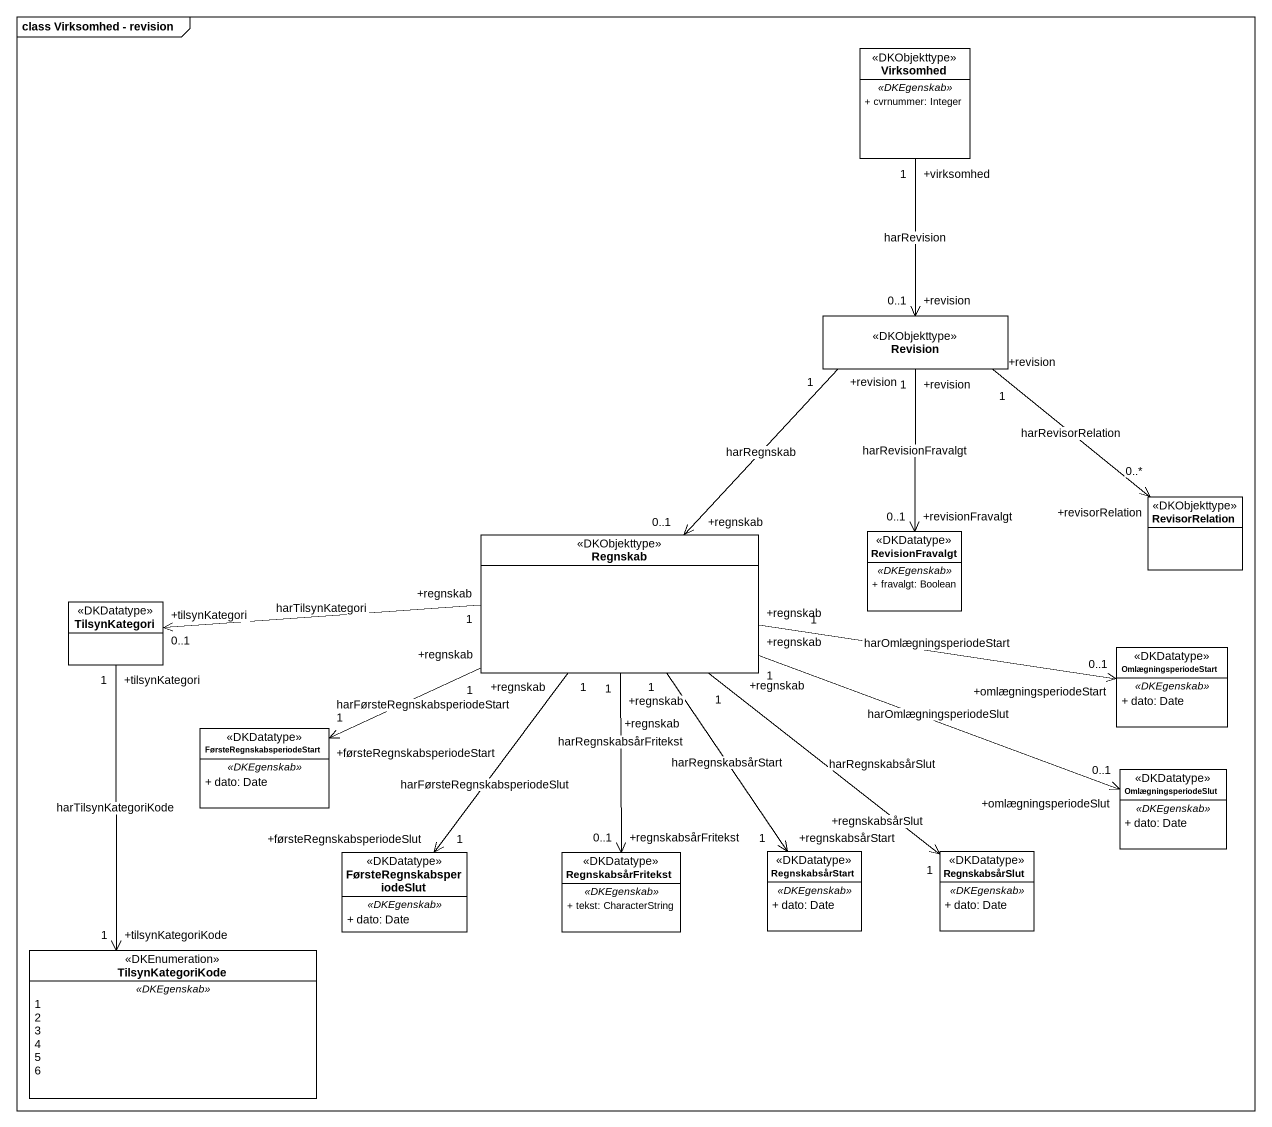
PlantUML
@startuml
mainframe class Virksomhed - revision
hide circle
hide empty members
skinparam classAttributeIconSize 0
class Virksomhed <<DKObjekttype>> {
  .. <<DKEgenskab>> ..
  + cvrnummer: Integer
}
class Revision <<DKObjekttype>>
class RevisorRelation <<DKObjekttype>>
class Regnskab <<DKObjekttype>>
class RevisionFravalgt <<DKDatatype>> {
  .. <<DKEgenskab>> ..
  + fravalgt: Boolean
}
class TilsynKategori <<DKDatatype>>
class OmlægningsperiodeStart <<DKDatatype>> {
  .. <<DKEgenskab>> ..
  + dato: Date
}
class FørsteRegnskabsperiodeStart <<DKDatatype>> {
  .. <<DKEgenskab>> ..
  + dato: Date
}
class OmlægningsperiodeSlut <<DKDatatype>> {
  .. <<DKEgenskab>> ..
  + dato: Date
}
class FørsteRegnskabsperiodeSlut <<DKDatatype>> {
  .. <<DKEgenskab>> ..
  + dato: Date
}
class RegnskabsårFritekst <<DKDatatype>> {
  .. <<DKEgenskab>> ..
  + tekst: CharacterString
}
class RegnskabsårStart <<DKDatatype>> {
  .. <<DKEgenskab>> ..
  + dato: Date
}
class RegnskabsårSlut <<DKDatatype>> {
  .. <<DKEgenskab>> ..
  + dato: Date
}
enum TilsynKategoriKode <<DKEnumeration>> {
  .. <<DKEgenskab>> ..
  1
  2
  3
  4
  5
  6
}
Virksomhed "+virksomhed\n1" --> "+revision\n0..1" Revision : harRevision
Revision "+revision\n1" --> "+revisorRelation\n0..*" RevisorRelation : harRevisorRelation
Revision "+revision\n1" --> "+regnskab\n0..1" Regnskab : harRegnskab
Revision "+revision\n1" --> "+revisionFravalgt\n0..1" RevisionFravalgt : harRevisionFravalgt
Regnskab "+regnskab\n1" -left-> "+tilsynKategori\n0..1" TilsynKategori : harTilsynKategori
Regnskab "+regnskab\n1" -right-> "+omlægningsperiodeStart\n0..1" OmlægningsperiodeStart : harOmlægningsperiodeStart
Regnskab "+regnskab\n1" -left-> "+førsteRegnskabsperiodeStart\n1" FørsteRegnskabsperiodeStart : harFørsteRegnskabsperiodeStart
Regnskab "+regnskab\n1" -right-> "+omlægningsperiodeSlut\n0..1" OmlægningsperiodeSlut : harOmlægningsperiodeSlut
Regnskab "+regnskab\n1" --> "+førsteRegnskabsperiodeSlut\n1" FørsteRegnskabsperiodeSlut : harFørsteRegnskabsperiodeSlut
Regnskab "+regnskab\n1" --> "+regnskabsårFritekst\n0..1" RegnskabsårFritekst : harRegnskabsårFritekst
Regnskab "+regnskab\n1" --> "+regnskabsårStart\n1" RegnskabsårStart : harRegnskabsårStart
Regnskab "+regnskab\n1" --> "+regnskabsårSlut\n1" RegnskabsårSlut : harRegnskabsårSlut
TilsynKategori "+tilsynKategori\n1" --> "+tilsynKategoriKode\n1" TilsynKategoriKode : harTilsynKategoriKode
@enduml
